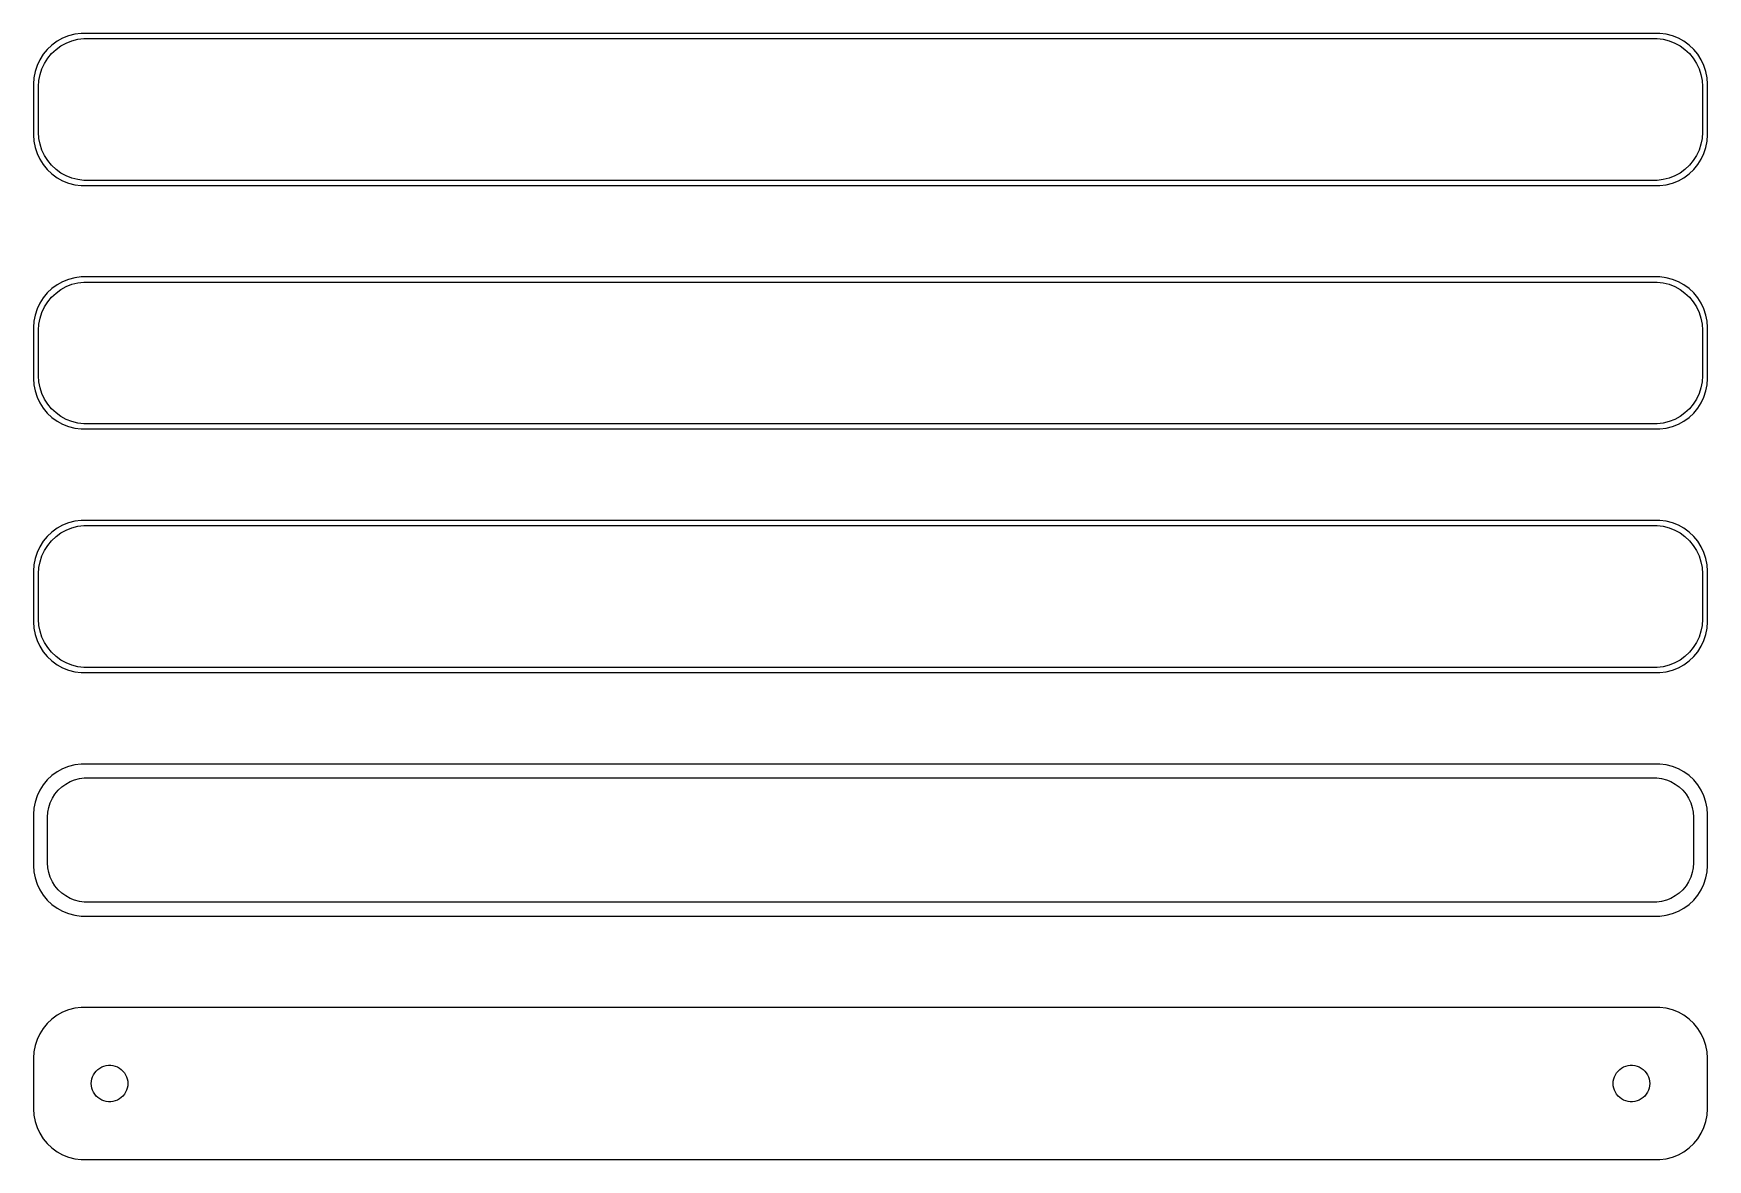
# Model space of a CAD drawing. Header units: metres. Extents: x -82 to 82, y 89 to 199.
import ezdxf

# ---------------------------------------------------------------- set-up
doc = ezdxf.new("R2010")
doc.units = ezdxf.units.M

msp = doc.modelspace()

# ---------------------------------------------------------------- linework, layer by layer
for p, q in [((-80.6871, 198.353), (-81.1448, 197.923)), ((-80.1791, 198.722), (-80.6871, 198.353)), ((-80.2778, 197.91), (-79.7952, 198.261)), ((-79.6289, 199.024), (-80.1791, 198.722)), ((-79.7952, 198.261), (-79.2724, 198.548)), ((-79.0451, 199.255), (-79.6289, 199.024)), ((-79.2724, 198.548), (-78.7178, 198.768)), ((-78.4369, 199.411), (-79.0451, 199.255)), ((-78.7178, 198.768), (-78.1401, 198.916)), ((-77.8139, 199.49), (-78.4369, 199.411)), ((-78.1401, 198.916), (-77.5482, 198.991)), ((77.8139, 199.49), (-77.8139, 199.49)), ((-77.5482, 198.991), (77.5482, 198.991)), ((77.5482, 198.991), (78.1401, 198.916)), ((78.4369, 199.411), (77.8139, 199.49)), ((78.1401, 198.916), (78.7178, 198.768)), ((79.0451, 199.255), (78.4369, 199.411)), ((78.7178, 198.768), (79.2724, 198.548)), ((79.6289, 199.024), (79.0451, 199.255)), ((79.2724, 198.548), (79.7952, 198.261)), ((80.1791, 198.722), (79.6289, 199.024)), ((79.7952, 198.261), (80.2778, 197.91)), ((80.6871, 198.353), (80.1791, 198.722)), ((81.1448, 197.923), (80.6871, 198.353)), ((-81.8815, 196.909), (-82.1489, 196.341)), ((-81.5451, 197.439), (-81.8815, 196.909)), ((-81.6664, 195.999), (-81.4125, 196.538)), ((-81.1448, 197.923), (-81.5451, 197.439)), ((-81.4125, 196.538), (-81.0928, 197.042)), ((-81.0928, 197.042), (-80.7126, 197.502)), ((-80.7126, 197.502), (-80.2778, 197.91)), ((80.2778, 197.91), (80.7126, 197.502)), ((80.7126, 197.502), (81.0928, 197.042)), ((81.0928, 197.042), (81.4125, 196.538)), ((81.5451, 197.439), (81.1448, 197.923)), ((81.4125, 196.538), (81.6664, 195.999)), ((81.8815, 196.909), (81.5451, 197.439)), ((82.1489, 196.341), (81.8815, 196.909)), ((-82.4606, 195.127), (-82.5, 194.5)), ((-82.3429, 195.743), (-82.4606, 195.127)), ((-82.1489, 196.341), (-82.3429, 195.743)), ((-82, 194.25), (-81.9625, 194.845)), ((-81.9625, 194.845), (-81.8508, 195.431)), ((-81.8508, 195.431), (-81.6664, 195.999)), ((81.6664, 195.999), (81.8508, 195.431)), ((81.8508, 195.431), (81.9625, 194.845)), ((81.9625, 194.845), (82, 194.25)), ((82.3429, 195.743), (82.1489, 196.341)), ((82.4606, 195.127), (82.3429, 195.743)), ((82.5, 194.5), (82.4606, 195.127)), ((-82.5, 194.5), (-82.5, 189.5)), ((-82, 189.75), (-82, 194.25)), ((82, 194.25), (82, 189.75)), ((82.5, 189.5), (82.5, 194.5)), ((-81.9625, 189.155), (-82, 189.75)), ((82, 189.75), (81.9625, 189.155)), ((-82.5, 189.5), (-82.4606, 188.873)), ((-82.4606, 188.873), (-82.3429, 188.257)), ((-82.3429, 188.257), (-82.1489, 187.659)), ((-81.8508, 188.569), (-81.9625, 189.155)), ((-81.6664, 188.001), (-81.8508, 188.569)), ((81.8508, 188.569), (81.6664, 188.001)), ((81.9625, 189.155), (81.8508, 188.569)), ((82.1489, 187.659), (82.3429, 188.257)), ((82.3429, 188.257), (82.4606, 188.873)), ((82.4606, 188.873), (82.5, 189.5)), ((-82.1489, 187.659), (-81.8815, 187.091)), ((-81.8815, 187.091), (-81.5451, 186.561)), ((-81.4125, 187.462), (-81.6664, 188.001)), ((-81.5451, 186.561), (-81.1448, 186.077)), ((-81.0928, 186.958), (-81.4125, 187.462)), ((-80.7126, 186.498), (-81.0928, 186.958)), ((-80.2778, 186.09), (-80.7126, 186.498)), ((80.7126, 186.498), (80.2778, 186.09)), ((81.0928, 186.958), (80.7126, 186.498)), ((81.4125, 187.462), (81.0928, 186.958)), ((81.1448, 186.077), (81.5451, 186.561)), ((81.6664, 188.001), (81.4125, 187.462)), ((81.5451, 186.561), (81.8815, 187.091)), ((81.8815, 187.091), (82.1489, 187.659)), ((-81.1448, 186.077), (-80.6871, 185.647)), ((-80.6871, 185.647), (-80.1791, 185.278)), ((-79.7952, 185.739), (-80.2778, 186.09)), ((-80.1791, 185.278), (-79.6289, 184.976)), ((-79.2724, 185.452), (-79.7952, 185.739)), ((-79.6289, 184.976), (-79.0451, 184.745)), ((-78.7178, 185.232), (-79.2724, 185.452)), ((-78.1401, 185.084), (-78.7178, 185.232)), ((-77.5482, 185.009), (-78.1401, 185.084)), ((77.5482, 185.009), (-77.5482, 185.009)), ((78.1401, 185.084), (77.5482, 185.009)), ((78.7178, 185.232), (78.1401, 185.084)), ((79.2724, 185.452), (78.7178, 185.232)), ((79.0451, 184.745), (79.6289, 184.976)), ((79.7952, 185.739), (79.2724, 185.452)), ((79.6289, 184.976), (80.1791, 185.278)), ((80.2778, 186.09), (79.7952, 185.739)), ((80.1791, 185.278), (80.6871, 185.647)), ((80.6871, 185.647), (81.1448, 186.077)), ((-79.0451, 184.745), (-78.4369, 184.589)), ((-78.4369, 184.589), (-77.8139, 184.51)), ((-77.8139, 184.51), (77.8139, 184.51)), ((77.8139, 184.51), (78.4369, 184.589)), ((78.4369, 184.589), (79.0451, 184.745)), ((-79.6289, 175.024), (-80.1791, 174.722)), ((-79.0451, 175.255), (-79.6289, 175.024)), ((-78.4369, 175.411), (-79.0451, 175.255)), ((-78.7178, 174.768), (-78.1401, 174.916)), ((-77.8139, 175.49), (-78.4369, 175.411)), ((-78.1401, 174.916), (-77.5482, 174.991)), ((77.8139, 175.49), (-77.8139, 175.49)), ((-77.5482, 174.991), (77.5482, 174.991)), ((77.5482, 174.991), (78.1401, 174.916)), ((78.4369, 175.411), (77.8139, 175.49)), ((78.1401, 174.916), (78.7178, 174.768)), ((79.0451, 175.255), (78.4369, 175.411)), ((79.6289, 175.024), (79.0451, 175.255)), ((80.1791, 174.722), (79.6289, 175.024)), ((-81.5451, 173.439), (-81.8815, 172.909)), ((-81.1448, 173.923), (-81.5451, 173.439)), ((-80.6871, 174.353), (-81.1448, 173.923)), ((-81.0928, 173.042), (-80.7126, 173.502)), ((-80.7126, 173.502), (-80.2778, 173.91)), ((-80.1791, 174.722), (-80.6871, 174.353)), ((-80.2778, 173.91), (-79.7952, 174.261)), ((-79.7952, 174.261), (-79.2724, 174.548)), ((-79.2724, 174.548), (-78.7178, 174.768)), ((78.7178, 174.768), (79.2724, 174.548)), ((79.2724, 174.548), (79.7952, 174.261)), ((79.7952, 174.261), (80.2778, 173.91)), ((80.6871, 174.353), (80.1791, 174.722)), ((80.2778, 173.91), (80.7126, 173.502)), ((81.1448, 173.923), (80.6871, 174.353)), ((80.7126, 173.502), (81.0928, 173.042)), ((81.5451, 173.439), (81.1448, 173.923)), ((81.8815, 172.909), (81.5451, 173.439)), ((-82.3429, 171.743), (-82.4606, 171.127)), ((-82.1489, 172.341), (-82.3429, 171.743)), ((-81.8815, 172.909), (-82.1489, 172.341)), ((-81.8508, 171.431), (-81.6664, 171.999)), ((-81.6664, 171.999), (-81.4125, 172.538)), ((-81.4125, 172.538), (-81.0928, 173.042)), ((81.0928, 173.042), (81.4125, 172.538)), ((81.4125, 172.538), (81.6664, 171.999)), ((81.6664, 171.999), (81.8508, 171.431)), ((82.1489, 172.341), (81.8815, 172.909)), ((82.3429, 171.743), (82.1489, 172.341)), ((82.4606, 171.127), (82.3429, 171.743)), ((-82.4606, 171.127), (-82.5, 170.5)), ((-82.5, 170.5), (-82.5, 165.5)), ((-82, 170.25), (-81.9625, 170.845)), ((-82, 165.75), (-82, 170.25)), ((-81.9625, 170.845), (-81.8508, 171.431)), ((81.8508, 171.431), (81.9625, 170.845)), ((81.9625, 170.845), (82, 170.25)), ((82, 170.25), (82, 165.75)), ((82.5, 170.5), (82.4606, 171.127)), ((82.5, 165.5), (82.5, 170.5)), ((-82.5, 165.5), (-82.4606, 164.873)), ((-81.9625, 165.155), (-82, 165.75)), ((-81.8508, 164.569), (-81.9625, 165.155)), ((81.9625, 165.155), (81.8508, 164.569)), ((82, 165.75), (81.9625, 165.155)), ((82.4606, 164.873), (82.5, 165.5)), ((-82.4606, 164.873), (-82.3429, 164.257)), ((-82.3429, 164.257), (-82.1489, 163.659)), ((-82.1489, 163.659), (-81.8815, 163.091)), ((-81.6664, 164.001), (-81.8508, 164.569)), ((-81.4125, 163.462), (-81.6664, 164.001)), ((-81.0928, 162.958), (-81.4125, 163.462)), ((81.4125, 163.462), (81.0928, 162.958)), ((81.6664, 164.001), (81.4125, 163.462)), ((81.8508, 164.569), (81.6664, 164.001)), ((81.8815, 163.091), (82.1489, 163.659)), ((82.1489, 163.659), (82.3429, 164.257)), ((82.3429, 164.257), (82.4606, 164.873)), ((-81.8815, 163.091), (-81.5451, 162.561)), ((-81.5451, 162.561), (-81.1448, 162.077)), ((-81.1448, 162.077), (-80.6871, 161.647)), ((-80.7126, 162.498), (-81.0928, 162.958)), ((-80.2778, 162.09), (-80.7126, 162.498)), ((-79.7952, 161.739), (-80.2778, 162.09)), ((-79.2724, 161.452), (-79.7952, 161.739)), ((79.7952, 161.739), (79.2724, 161.452)), ((80.2778, 162.09), (79.7952, 161.739)), ((80.7126, 162.498), (80.2778, 162.09)), ((80.6871, 161.647), (81.1448, 162.077)), ((81.0928, 162.958), (80.7126, 162.498)), ((81.1448, 162.077), (81.5451, 162.561)), ((81.5451, 162.561), (81.8815, 163.091)), ((-80.6871, 161.647), (-80.1791, 161.278)), ((-80.1791, 161.278), (-79.6289, 160.976)), ((-79.6289, 160.976), (-79.0451, 160.745)), ((-78.7178, 161.232), (-79.2724, 161.452)), ((-79.0451, 160.745), (-78.4369, 160.589)), ((-78.1401, 161.084), (-78.7178, 161.232)), ((-78.4369, 160.589), (-77.8139, 160.51)), ((-77.5482, 161.009), (-78.1401, 161.084)), ((-77.8139, 160.51), (77.8139, 160.51)), ((77.5482, 161.009), (-77.5482, 161.009)), ((78.1401, 161.084), (77.5482, 161.009)), ((77.8139, 160.51), (78.4369, 160.589)), ((78.7178, 161.232), (78.1401, 161.084)), ((78.4369, 160.589), (79.0451, 160.745)), ((79.2724, 161.452), (78.7178, 161.232)), ((79.0451, 160.745), (79.6289, 160.976)), ((79.6289, 160.976), (80.1791, 161.278)), ((80.1791, 161.278), (80.6871, 161.647)), ((-80.6871, 150.353), (-81.1448, 149.923)), ((-80.1791, 150.722), (-80.6871, 150.353)), ((-80.2778, 149.91), (-79.7952, 150.261)), ((-79.6289, 151.024), (-80.1791, 150.722)), ((-79.7952, 150.261), (-79.2724, 150.548)), ((-79.0451, 151.255), (-79.6289, 151.024)), ((-79.2724, 150.548), (-78.7178, 150.768)), ((-78.4369, 151.411), (-79.0451, 151.255)), ((-78.7178, 150.768), (-78.1401, 150.916)), ((-77.8139, 151.49), (-78.4369, 151.411)), ((-78.1401, 150.916), (-77.5482, 150.991)), ((77.8139, 151.49), (-77.8139, 151.49)), ((-77.5482, 150.991), (77.5482, 150.991)), ((77.5482, 150.991), (78.1401, 150.916)), ((78.4369, 151.411), (77.8139, 151.49)), ((78.1401, 150.916), (78.7178, 150.768)), ((79.0451, 151.255), (78.4369, 151.411)), ((78.7178, 150.768), (79.2724, 150.548)), ((79.6289, 151.024), (79.0451, 151.255)), ((79.2724, 150.548), (79.7952, 150.261)), ((80.1791, 150.722), (79.6289, 151.024)), ((79.7952, 150.261), (80.2778, 149.91)), ((80.6871, 150.353), (80.1791, 150.722)), ((81.1448, 149.923), (80.6871, 150.353)), ((-81.8815, 148.909), (-82.1489, 148.341)), ((-81.5451, 149.439), (-81.8815, 148.909)), ((-81.6664, 147.999), (-81.4125, 148.538)), ((-81.1448, 149.923), (-81.5451, 149.439)), ((-81.4125, 148.538), (-81.0928, 149.042)), ((-81.0928, 149.042), (-80.7126, 149.502)), ((-80.7126, 149.502), (-80.2778, 149.91)), ((80.2778, 149.91), (80.7126, 149.502)), ((80.7126, 149.502), (81.0928, 149.042)), ((81.0928, 149.042), (81.4125, 148.538)), ((81.5451, 149.439), (81.1448, 149.923)), ((81.4125, 148.538), (81.6664, 147.999)), ((81.8815, 148.909), (81.5451, 149.439)), ((82.1489, 148.341), (81.8815, 148.909)), ((-82.4606, 147.127), (-82.5, 146.5)), ((-82.3429, 147.743), (-82.4606, 147.127)), ((-82.1489, 148.341), (-82.3429, 147.743)), ((-81.9625, 146.845), (-81.8508, 147.431)), ((-81.8508, 147.431), (-81.6664, 147.999)), ((81.6664, 147.999), (81.8508, 147.431)), ((81.8508, 147.431), (81.9625, 146.845)), ((82.3429, 147.743), (82.1489, 148.341)), ((82.4606, 147.127), (82.3429, 147.743)), ((82.5, 146.5), (82.4606, 147.127)), ((-82.5, 146.5), (-82.5, 141.5)), ((-82, 146.25), (-81.9625, 146.845)), ((-82, 141.75), (-82, 146.25)), ((81.9625, 146.845), (82, 146.25)), ((82, 146.25), (82, 141.75)), ((82.5, 141.5), (82.5, 146.5)), ((-82.5, 141.5), (-82.4606, 140.873)), ((-82.4606, 140.873), (-82.3429, 140.257)), ((-82.3429, 140.257), (-82.1489, 139.659)), ((-81.9625, 141.155), (-82, 141.75)), ((-81.8508, 140.569), (-81.9625, 141.155)), ((-81.6664, 140.001), (-81.8508, 140.569)), ((81.8508, 140.569), (81.6664, 140.001)), ((81.9625, 141.155), (81.8508, 140.569)), ((82, 141.75), (81.9625, 141.155)), ((82.1489, 139.659), (82.3429, 140.257)), ((82.3429, 140.257), (82.4606, 140.873)), ((82.4606, 140.873), (82.5, 141.5)), ((-82.1489, 139.659), (-81.8815, 139.091)), ((-81.8815, 139.091), (-81.5451, 138.561)), ((-81.4125, 139.462), (-81.6664, 140.001)), ((-81.0928, 138.958), (-81.4125, 139.462)), ((-80.7126, 138.498), (-81.0928, 138.958)), ((81.0928, 138.958), (80.7126, 138.498)), ((81.4125, 139.462), (81.0928, 138.958)), ((81.6664, 140.001), (81.4125, 139.462)), ((81.5451, 138.561), (81.8815, 139.091)), ((81.8815, 139.091), (82.1489, 139.659)), ((-81.5451, 138.561), (-81.1448, 138.077)), ((-81.1448, 138.077), (-80.6871, 137.647)), ((-80.2778, 138.09), (-80.7126, 138.498)), ((-80.6871, 137.647), (-80.1791, 137.278)), ((-79.7952, 137.739), (-80.2778, 138.09)), ((-80.1791, 137.278), (-79.6289, 136.976)), ((-79.2724, 137.452), (-79.7952, 137.739)), ((-79.6289, 136.976), (-79.0451, 136.745)), ((-78.7178, 137.232), (-79.2724, 137.452)), ((-78.1401, 137.084), (-78.7178, 137.232)), ((-77.5482, 137.009), (-78.1401, 137.084)), ((77.5482, 137.009), (-77.5482, 137.009)), ((78.1401, 137.084), (77.5482, 137.009)), ((78.7178, 137.232), (78.1401, 137.084)), ((79.2724, 137.452), (78.7178, 137.232)), ((79.0451, 136.745), (79.6289, 136.976)), ((79.7952, 137.739), (79.2724, 137.452)), ((79.6289, 136.976), (80.1791, 137.278)), ((80.2778, 138.09), (79.7952, 137.739)), ((80.1791, 137.278), (80.6871, 137.647)), ((80.7126, 138.498), (80.2778, 138.09)), ((80.6871, 137.647), (81.1448, 138.077)), ((81.1448, 138.077), (81.5451, 138.561)), ((-79.0451, 136.745), (-78.4369, 136.589)), ((-78.4369, 136.589), (-77.8139, 136.51)), ((-77.8139, 136.51), (77.8139, 136.51)), ((77.8139, 136.51), (78.4369, 136.589)), ((78.4369, 136.589), (79.0451, 136.745)), ((-79.0451, 127.255), (-79.6289, 127.024)), ((-78.4369, 127.411), (-79.0451, 127.255)), ((-77.8139, 127.49), (-78.4369, 127.411)), ((77.8139, 127.49), (-77.8139, 127.49)), ((78.4369, 127.411), (77.8139, 127.49)), ((79.0451, 127.255), (78.4369, 127.411)), ((79.6289, 127.024), (79.0451, 127.255)), ((-81.5451, 125.439), (-81.8815, 124.909)), ((-81.1448, 125.923), (-81.5451, 125.439)), ((-80.6871, 126.353), (-81.1448, 125.923)), ((-80.1791, 126.722), (-80.6871, 126.353)), ((-79.6289, 127.024), (-80.1791, 126.722)), ((-79.7165, 125.231), (-79.3234, 125.517)), ((-79.3234, 125.517), (-78.8975, 125.751)), ((-78.8975, 125.751), (-78.4457, 125.93)), ((-78.4457, 125.93), (-77.9751, 126.051)), ((-77.9751, 126.051), (-77.493, 126.112)), ((-77.493, 126.112), (77.493, 126.112)), ((77.493, 126.112), (77.9751, 126.051)), ((77.9751, 126.051), (78.4457, 125.93)), ((78.4457, 125.93), (78.8975, 125.751)), ((78.8975, 125.751), (79.3234, 125.517)), ((79.3234, 125.517), (79.7165, 125.231)), ((80.1791, 126.722), (79.6289, 127.024)), ((80.6871, 126.353), (80.1791, 126.722)), ((81.1448, 125.923), (80.6871, 126.353)), ((81.5451, 125.439), (81.1448, 125.923)), ((81.8815, 124.909), (81.5451, 125.439)), ((-82.1489, 124.341), (-82.3429, 123.743)), ((-81.8815, 124.909), (-82.1489, 124.341)), ((-80.8477, 123.674), (-80.6408, 124.114)), ((-80.6408, 124.114), (-80.3805, 124.524)), ((-80.3805, 124.524), (-80.0707, 124.899)), ((-80.0707, 124.899), (-79.7165, 125.231)), ((79.7165, 125.231), (80.0707, 124.899)), ((80.0707, 124.899), (80.3805, 124.524)), ((80.3805, 124.524), (80.6408, 124.114)), ((80.6408, 124.114), (80.8477, 123.674)), ((82.1489, 124.341), (81.8815, 124.909)), ((82.3429, 123.743), (82.1489, 124.341)), ((-82.4606, 123.127), (-82.5, 122.5)), ((-82.5, 122.5), (-82.5, 117.5)), ((-82.3429, 123.743), (-82.4606, 123.127)), ((-81.1195, 122.25), (-81.089, 122.735)), ((-81.1195, 117.75), (-81.1195, 122.25)), ((-81.089, 122.735), (-80.9979, 123.212)), ((-80.9979, 123.212), (-80.8477, 123.674)), ((80.8477, 123.674), (80.9979, 123.212)), ((80.9979, 123.212), (81.089, 122.735)), ((81.089, 122.735), (81.1195, 122.25)), ((81.1195, 122.25), (81.1195, 117.75)), ((82.4606, 123.127), (82.3429, 123.743)), ((82.5, 122.5), (82.4606, 123.127)), ((82.5, 117.5), (82.5, 122.5)), ((-82.5, 117.5), (-82.4606, 116.873)), ((-81.089, 117.265), (-81.1195, 117.75)), ((-80.9979, 116.788), (-81.089, 117.265)), ((81.089, 117.265), (80.9979, 116.788)), ((81.1195, 117.75), (81.089, 117.265)), ((82.4606, 116.873), (82.5, 117.5)), ((-82.4606, 116.873), (-82.3429, 116.257)), ((-82.3429, 116.257), (-82.1489, 115.659)), ((-82.1489, 115.659), (-81.8815, 115.091)), ((-80.8477, 116.326), (-80.9979, 116.788)), ((-80.6408, 115.886), (-80.8477, 116.326)), ((-80.3805, 115.476), (-80.6408, 115.886)), ((80.6408, 115.886), (80.3805, 115.476)), ((80.8477, 116.326), (80.6408, 115.886)), ((80.9979, 116.788), (80.8477, 116.326)), ((81.8815, 115.091), (82.1489, 115.659)), ((82.1489, 115.659), (82.3429, 116.257)), ((82.3429, 116.257), (82.4606, 116.873)), ((-81.8815, 115.091), (-81.5451, 114.561)), ((-81.5451, 114.561), (-81.1448, 114.077)), ((-81.1448, 114.077), (-80.6871, 113.647)), ((-80.0707, 115.101), (-80.3805, 115.476)), ((-79.7165, 114.769), (-80.0707, 115.101)), ((-79.3234, 114.483), (-79.7165, 114.769)), ((-78.8975, 114.249), (-79.3234, 114.483)), ((-78.4457, 114.07), (-78.8975, 114.249)), ((-77.9751, 113.949), (-78.4457, 114.07)), ((-77.493, 113.888), (-77.9751, 113.949)), ((77.493, 113.888), (-77.493, 113.888)), ((77.9751, 113.949), (77.493, 113.888)), ((78.4457, 114.07), (77.9751, 113.949)), ((78.8975, 114.249), (78.4457, 114.07)), ((79.3234, 114.483), (78.8975, 114.249)), ((79.7165, 114.769), (79.3234, 114.483)), ((80.0707, 115.101), (79.7165, 114.769)), ((80.3805, 115.476), (80.0707, 115.101)), ((80.6871, 113.647), (81.1448, 114.077)), ((81.1448, 114.077), (81.5451, 114.561)), ((81.5451, 114.561), (81.8815, 115.091)), ((-80.6871, 113.647), (-80.1791, 113.278)), ((-80.1791, 113.278), (-79.6289, 112.976)), ((-79.6289, 112.976), (-79.0451, 112.745)), ((-79.0451, 112.745), (-78.4369, 112.589)), ((-78.4369, 112.589), (-77.8139, 112.51)), ((-77.8139, 112.51), (77.8139, 112.51)), ((77.8139, 112.51), (78.4369, 112.589)), ((78.4369, 112.589), (79.0451, 112.745)), ((79.0451, 112.745), (79.6289, 112.976)), ((79.6289, 112.976), (80.1791, 113.278)), ((80.1791, 113.278), (80.6871, 113.647)), ((-80.6871, 102.353), (-81.1448, 101.923)), ((-80.1791, 102.722), (-80.6871, 102.353)), ((-79.6289, 103.024), (-80.1791, 102.722)), ((-79.0451, 103.255), (-79.6289, 103.024)), ((-78.4369, 103.411), (-79.0451, 103.255)), ((-77.8139, 103.49), (-78.4369, 103.411)), ((77.8139, 103.49), (-77.8139, 103.49)), ((78.4369, 103.411), (77.8139, 103.49)), ((79.0451, 103.255), (78.4369, 103.411)), ((79.6289, 103.024), (79.0451, 103.255)), ((80.1791, 102.722), (79.6289, 103.024)), ((80.6871, 102.353), (80.1791, 102.722)), ((81.1448, 101.923), (80.6871, 102.353)), ((-81.8815, 100.909), (-82.1489, 100.341)), ((-81.5451, 101.439), (-81.8815, 100.909)), ((-81.1448, 101.923), (-81.5451, 101.439)), ((81.5451, 101.439), (81.1448, 101.923)), ((81.8815, 100.909), (81.5451, 101.439)), ((82.1489, 100.341), (81.8815, 100.909)), ((-82.4606, 99.1267), (-82.5, 98.5)), ((-82.3429, 99.7434), (-82.4606, 99.1267)), ((-82.1489, 100.341), (-82.3429, 99.7434)), ((82.3429, 99.7434), (82.1489, 100.341)), ((82.4606, 99.1267), (82.3429, 99.7434)), ((82.5, 98.5), (82.4606, 99.1267)), ((-82.5, 98.5), (-82.5, 93.5)), ((-76.3121, 97.2322), (-76.1474, 97.3869)), ((-76.1474, 97.3869), (-75.9645, 97.5198)), ((-75.9645, 97.5198), (-75.7664, 97.6287)), ((-75.7664, 97.6287), (-75.5562, 97.7119)), ((-75.5562, 97.7119), (-75.3373, 97.7681)), ((-75.3373, 97.7681), (-75.113, 97.7964)), ((-75.113, 97.7964), (-74.887, 97.7964)), ((-74.887, 97.7964), (-74.6627, 97.7681)), ((-74.6627, 97.7681), (-74.4438, 97.7119)), ((-74.4438, 97.7119), (-74.2336, 97.6287)), ((-74.2336, 97.6287), (-74.0355, 97.5198)), ((-74.0355, 97.5198), (-73.8526, 97.3869)), ((-73.8526, 97.3869), (-73.6879, 97.2322)), ((73.6879, 97.2322), (73.8526, 97.3869)), ((73.8526, 97.3869), (74.0355, 97.5198)), ((74.0355, 97.5198), (74.2336, 97.6287)), ((74.2336, 97.6287), (74.4438, 97.7119)), ((74.4438, 97.7119), (74.6627, 97.7681)), ((74.6627, 97.7681), (74.887, 97.7964)), ((74.887, 97.7964), (75.113, 97.7964)), ((75.113, 97.7964), (75.3373, 97.7681)), ((75.3373, 97.7681), (75.5562, 97.7119)), ((75.5562, 97.7119), (75.7664, 97.6287)), ((75.7664, 97.6287), (75.9645, 97.5198)), ((75.9645, 97.5198), (76.1474, 97.3869)), ((76.1474, 97.3869), (76.3121, 97.2322)), ((82.5, 93.5), (82.5, 98.5)), ((-76.8, 96), (-76.7858, 96.2256)), ((-76.7858, 95.7744), (-76.8, 96)), ((-76.7858, 96.2256), (-76.7434, 96.4476)), ((-76.7434, 95.5524), (-76.7858, 95.7744)), ((-76.7434, 96.4476), (-76.6736, 96.6626)), ((-76.6736, 96.6626), (-76.5773, 96.8671)), ((-76.5773, 96.8671), (-76.4562, 97.058)), ((-76.4562, 97.058), (-76.3121, 97.2322)), ((-73.6879, 97.2322), (-73.5438, 97.058)), ((-73.5438, 97.058), (-73.4226, 96.8671)), ((-73.4226, 96.8671), (-73.3264, 96.6626)), ((-73.3264, 96.6626), (-73.2565, 96.4476)), ((-73.2565, 96.4476), (-73.2142, 96.2256)), ((-73.2142, 95.7744), (-73.2565, 95.5524)), ((-73.2142, 96.2256), (-73.2, 96)), ((-73.2, 96), (-73.2142, 95.7744)), ((73.2, 96), (73.2142, 96.2256)), ((73.2142, 95.7744), (73.2, 96)), ((73.2142, 96.2256), (73.2565, 96.4476)), ((73.2565, 95.5524), (73.2142, 95.7744)), ((73.2565, 96.4476), (73.3264, 96.6626)), ((73.3264, 96.6626), (73.4226, 96.8671)), ((73.4226, 96.8671), (73.5438, 97.058)), ((73.5438, 97.058), (73.6879, 97.2322)), ((76.3121, 97.2322), (76.4562, 97.058)), ((76.4562, 97.058), (76.5773, 96.8671)), ((76.5773, 96.8671), (76.6736, 96.6626)), ((76.6736, 96.6626), (76.7434, 96.4476)), ((76.7434, 96.4476), (76.7858, 96.2256)), ((76.7858, 95.7744), (76.7434, 95.5524)), ((76.7858, 96.2256), (76.8, 96)), ((76.8, 96), (76.7858, 95.7744)), ((-76.6736, 95.3374), (-76.7434, 95.5524)), ((-76.5773, 95.1329), (-76.6736, 95.3374)), ((-76.4562, 94.942), (-76.5773, 95.1329)), ((-76.3121, 94.7678), (-76.4562, 94.942)), ((-76.1474, 94.6131), (-76.3121, 94.7678)), ((-75.9645, 94.4802), (-76.1474, 94.6131)), ((-75.7664, 94.3713), (-75.9645, 94.4802)), ((-75.5562, 94.2881), (-75.7664, 94.3713)), ((-75.3373, 94.2319), (-75.5562, 94.2881)), ((-75.113, 94.2036), (-75.3373, 94.2319)), ((-74.887, 94.2036), (-75.113, 94.2036)), ((-74.6627, 94.2319), (-74.887, 94.2036)), ((-74.4438, 94.2881), (-74.6627, 94.2319)), ((-74.2336, 94.3713), (-74.4438, 94.2881)), ((-74.0355, 94.4802), (-74.2336, 94.3713)), ((-73.8526, 94.6131), (-74.0355, 94.4802)), ((-73.6879, 94.7678), (-73.8526, 94.6131)), ((-73.5438, 94.942), (-73.6879, 94.7678)), ((-73.4226, 95.1329), (-73.5438, 94.942)), ((-73.3264, 95.3374), (-73.4226, 95.1329)), ((-73.2565, 95.5524), (-73.3264, 95.3374)), ((73.3264, 95.3374), (73.2565, 95.5524)), ((73.4226, 95.1329), (73.3264, 95.3374)), ((73.5438, 94.942), (73.4226, 95.1329)), ((73.6879, 94.7678), (73.5438, 94.942)), ((73.8526, 94.6131), (73.6879, 94.7678)), ((74.0355, 94.4802), (73.8526, 94.6131)), ((74.2336, 94.3713), (74.0355, 94.4802)), ((74.4438, 94.2881), (74.2336, 94.3713)), ((74.6627, 94.2319), (74.4438, 94.2881)), ((74.887, 94.2036), (74.6627, 94.2319)), ((75.113, 94.2036), (74.887, 94.2036)), ((75.3373, 94.2319), (75.113, 94.2036)), ((75.5562, 94.2881), (75.3373, 94.2319)), ((75.7664, 94.3713), (75.5562, 94.2881)), ((75.9645, 94.4802), (75.7664, 94.3713)), ((76.1474, 94.6131), (75.9645, 94.4802)), ((76.3121, 94.7678), (76.1474, 94.6131)), ((76.4562, 94.942), (76.3121, 94.7678)), ((76.5773, 95.1329), (76.4562, 94.942)), ((76.6736, 95.3374), (76.5773, 95.1329)), ((76.7434, 95.5524), (76.6736, 95.3374)), ((-82.5, 93.5), (-82.4606, 92.8733)), ((-82.4606, 92.8733), (-82.3429, 92.2566)), ((82.3429, 92.2566), (82.4606, 92.8733)), ((82.4606, 92.8733), (82.5, 93.5)), ((-82.3429, 92.2566), (-82.1489, 91.6594)), ((-82.1489, 91.6594), (-81.8815, 91.0912)), ((-81.8815, 91.0912), (-81.5451, 90.5611)), ((81.5451, 90.5611), (81.8815, 91.0912)), ((81.8815, 91.0912), (82.1489, 91.6594)), ((82.1489, 91.6594), (82.3429, 92.2566)), ((-81.5451, 90.5611), (-81.1448, 90.0773)), ((-81.1448, 90.0773), (-80.6871, 89.6474)), ((-80.6871, 89.6474), (-80.1791, 89.2784)), ((-80.1791, 89.2784), (-79.6289, 88.9759)), ((79.6289, 88.9759), (80.1791, 89.2784)), ((80.1791, 89.2784), (80.6871, 89.6474)), ((80.6871, 89.6474), (81.1448, 90.0773)), ((81.1448, 90.0773), (81.5451, 90.5611)), ((-79.6289, 88.9759), (-79.0451, 88.7447)), ((-79.0451, 88.7447), (-78.4369, 88.5886)), ((-78.4369, 88.5886), (-77.8139, 88.5099)), ((-77.8139, 88.5099), (77.8139, 88.5099)), ((77.8139, 88.5099), (78.4369, 88.5886)), ((78.4369, 88.5886), (79.0451, 88.7447)), ((79.0451, 88.7447), (79.6289, 88.9759))]:
    msp.add_line(p, q)

doc.saveas('drawing.dxf')
